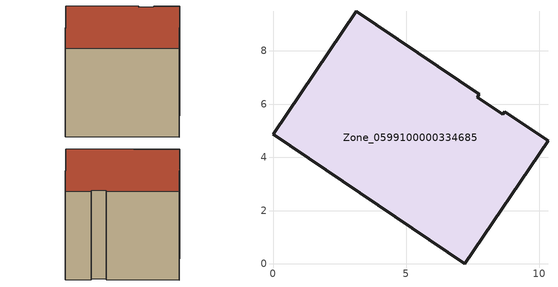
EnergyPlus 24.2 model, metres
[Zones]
Zone_0599100000334685
 floor ground (C_G): 8.7,5.72 10.32,4.62 7.19,0 0,4.87 3.13,9.49 7.73,6.37 7.66,6.26 8.62,5.61 z0.98
 wall outside (C_F): 7.19,0 10.32,4.62 8.7,5.72 8.62,5.61 7.66,6.26 7.73,6.37 3.13,9.49 0,4.87 7.19,0 z0.98:9.23
 roof outside (C_R): 10.32,4.62 8.7,5.72 8.62,5.61 7.66,6.26 7.73,6.37 3.13,9.49 0,4.87 7.19,0 z9.23
[BUILDING]
Pand.0599100000334685: North Axis=0; Terrain=City; Loads Convergence Tolerance Value=0.04; Temperature Convergence Tolerance Value=0.4; Solar Distribution=FullExterior; Maximum Number of Warmup Days=25; Minimum Number of Warmup Days=1
[Site:Location]
Rotterdam.The.Hague.AP_ZH_NLD Design_Conditions: Latitude=51.96; Longitude=4.45; Time Zone=1; Elevation=-4.5
[SITE:GROUNDTEMPERATURE:BUILDINGSURFACE]
18, 18, 18, 18, 18, 18, 18, 18, 18, 18, 18, 18
[MATERIAL] Thermal Absorptance=0.9; Solar Absorptance=0.7; Visible Absorptance=0.7
Name | Roughness | Thickness | Conductivity | Density | Specific Heat
G.TC.1975-1991 | MediumSmooth | 0.15 | 0.288461 | 540 | 1210
F.TC.1975-1991 | Rough | 0.3 | 0.230769 | 1920 | 840
R.TC.1975-1991 | MediumRough | 0.2 | 0.153846 | 1500 | 1000
[CONSTRUCTION]
C_G: G.TC.1975-1991
C_F: F.TC.1975-1991
C_R: R.TC.1975-1991
[ZONE]
Zone_0599100000334685: Type=1; Multiplier=1; Ceiling Height=Autocalculate; Volume=Autocalculate; Floor Area=autocalculate; Part of Total Floor Area=Yes
[ZONEINFILTRATION:DESIGNFLOWRATE]
Infil_Zone_0599100000334685: Zone or ZoneList or Space or SpaceList=Zone_0599100000334685; Schedule=AlwaysOn; Design Flow Rate Calculation Method=Flow/Area; Flow Rate per Floor Area=0.003; Constant Term Coefficient=1; Temperature Term Coefficient=0; Velocity Term Coefficient=0; Velocity Squared Term Coefficient=0
[HVACTEMPLATE:ZONE:IDEALLOADSAIRSYSTEM]
Zone_0599100000334685: Maximum Heating Supply Air Temperature=50; Minimum Cooling Supply Air Temperature=13; Maximum Heating Supply Air Humidity Ratio=0.0156; Minimum Cooling Supply Air Humidity Ratio=0.0077; Heating Limit=NoLimit; Cooling Limit=NoLimit; Dehumidification Control Type=ConstantSensibleHeatRatio; Cooling Sensible Heat Ratio=0.7; Dehumidification Setpoint=60; Humidification Control Type=None; Humidification Setpoint=30; Outdoor Air Method=None; Outdoor Air Flow Rate per Person=0.00944; Outdoor Air Flow Rate per Zone Floor Area=0; Outdoor Air Flow Rate per Zone=0; Demand Controlled Ventilation Type=None; Outdoor Air Economizer Type=NoEconomizer; Heat Recovery Type=None; Sensible Heat Recovery Effectiveness=0.7; Latent Heat Recovery Effectiveness=0.65
[ZONECONTROL:THERMOSTAT]
ThermostatControl_Zone_0599100000334685: Zone or ZoneList=Zone_0599100000334685; Control Type Schedule=DualSetpointControlType; Control 1=Thermostat_Zone_0599100000334685; Temperature Difference Between Cutout And Setpoint=0
[THERMOSTATSETPOINT:DUALSETPOINT]
Thermostat_Zone_0599100000334685: Heating Setpoint Temperature Schedule=HeatingSetpoint_Zone_0599100000334685; Cooling Setpoint Temperature Schedule=CoolingSetpoint_Zone_0599100000334685
[SCHEDULE:COMPACT]
HeatingSetpoint_Zone_0599100000334685: Through: 12/31, For: AllDays, Until: 24:00, 21
CoolingSetpoint_Zone_0599100000334685: Through: 12/31, For: AllDays, Until: 24:00, 24
DualSetpointControlType: Through: 12/31, For: AllDays, Until: 24:00, 4
AlwaysOn: Through: 12/31, For: AllDays, Until: 24:00, 1
